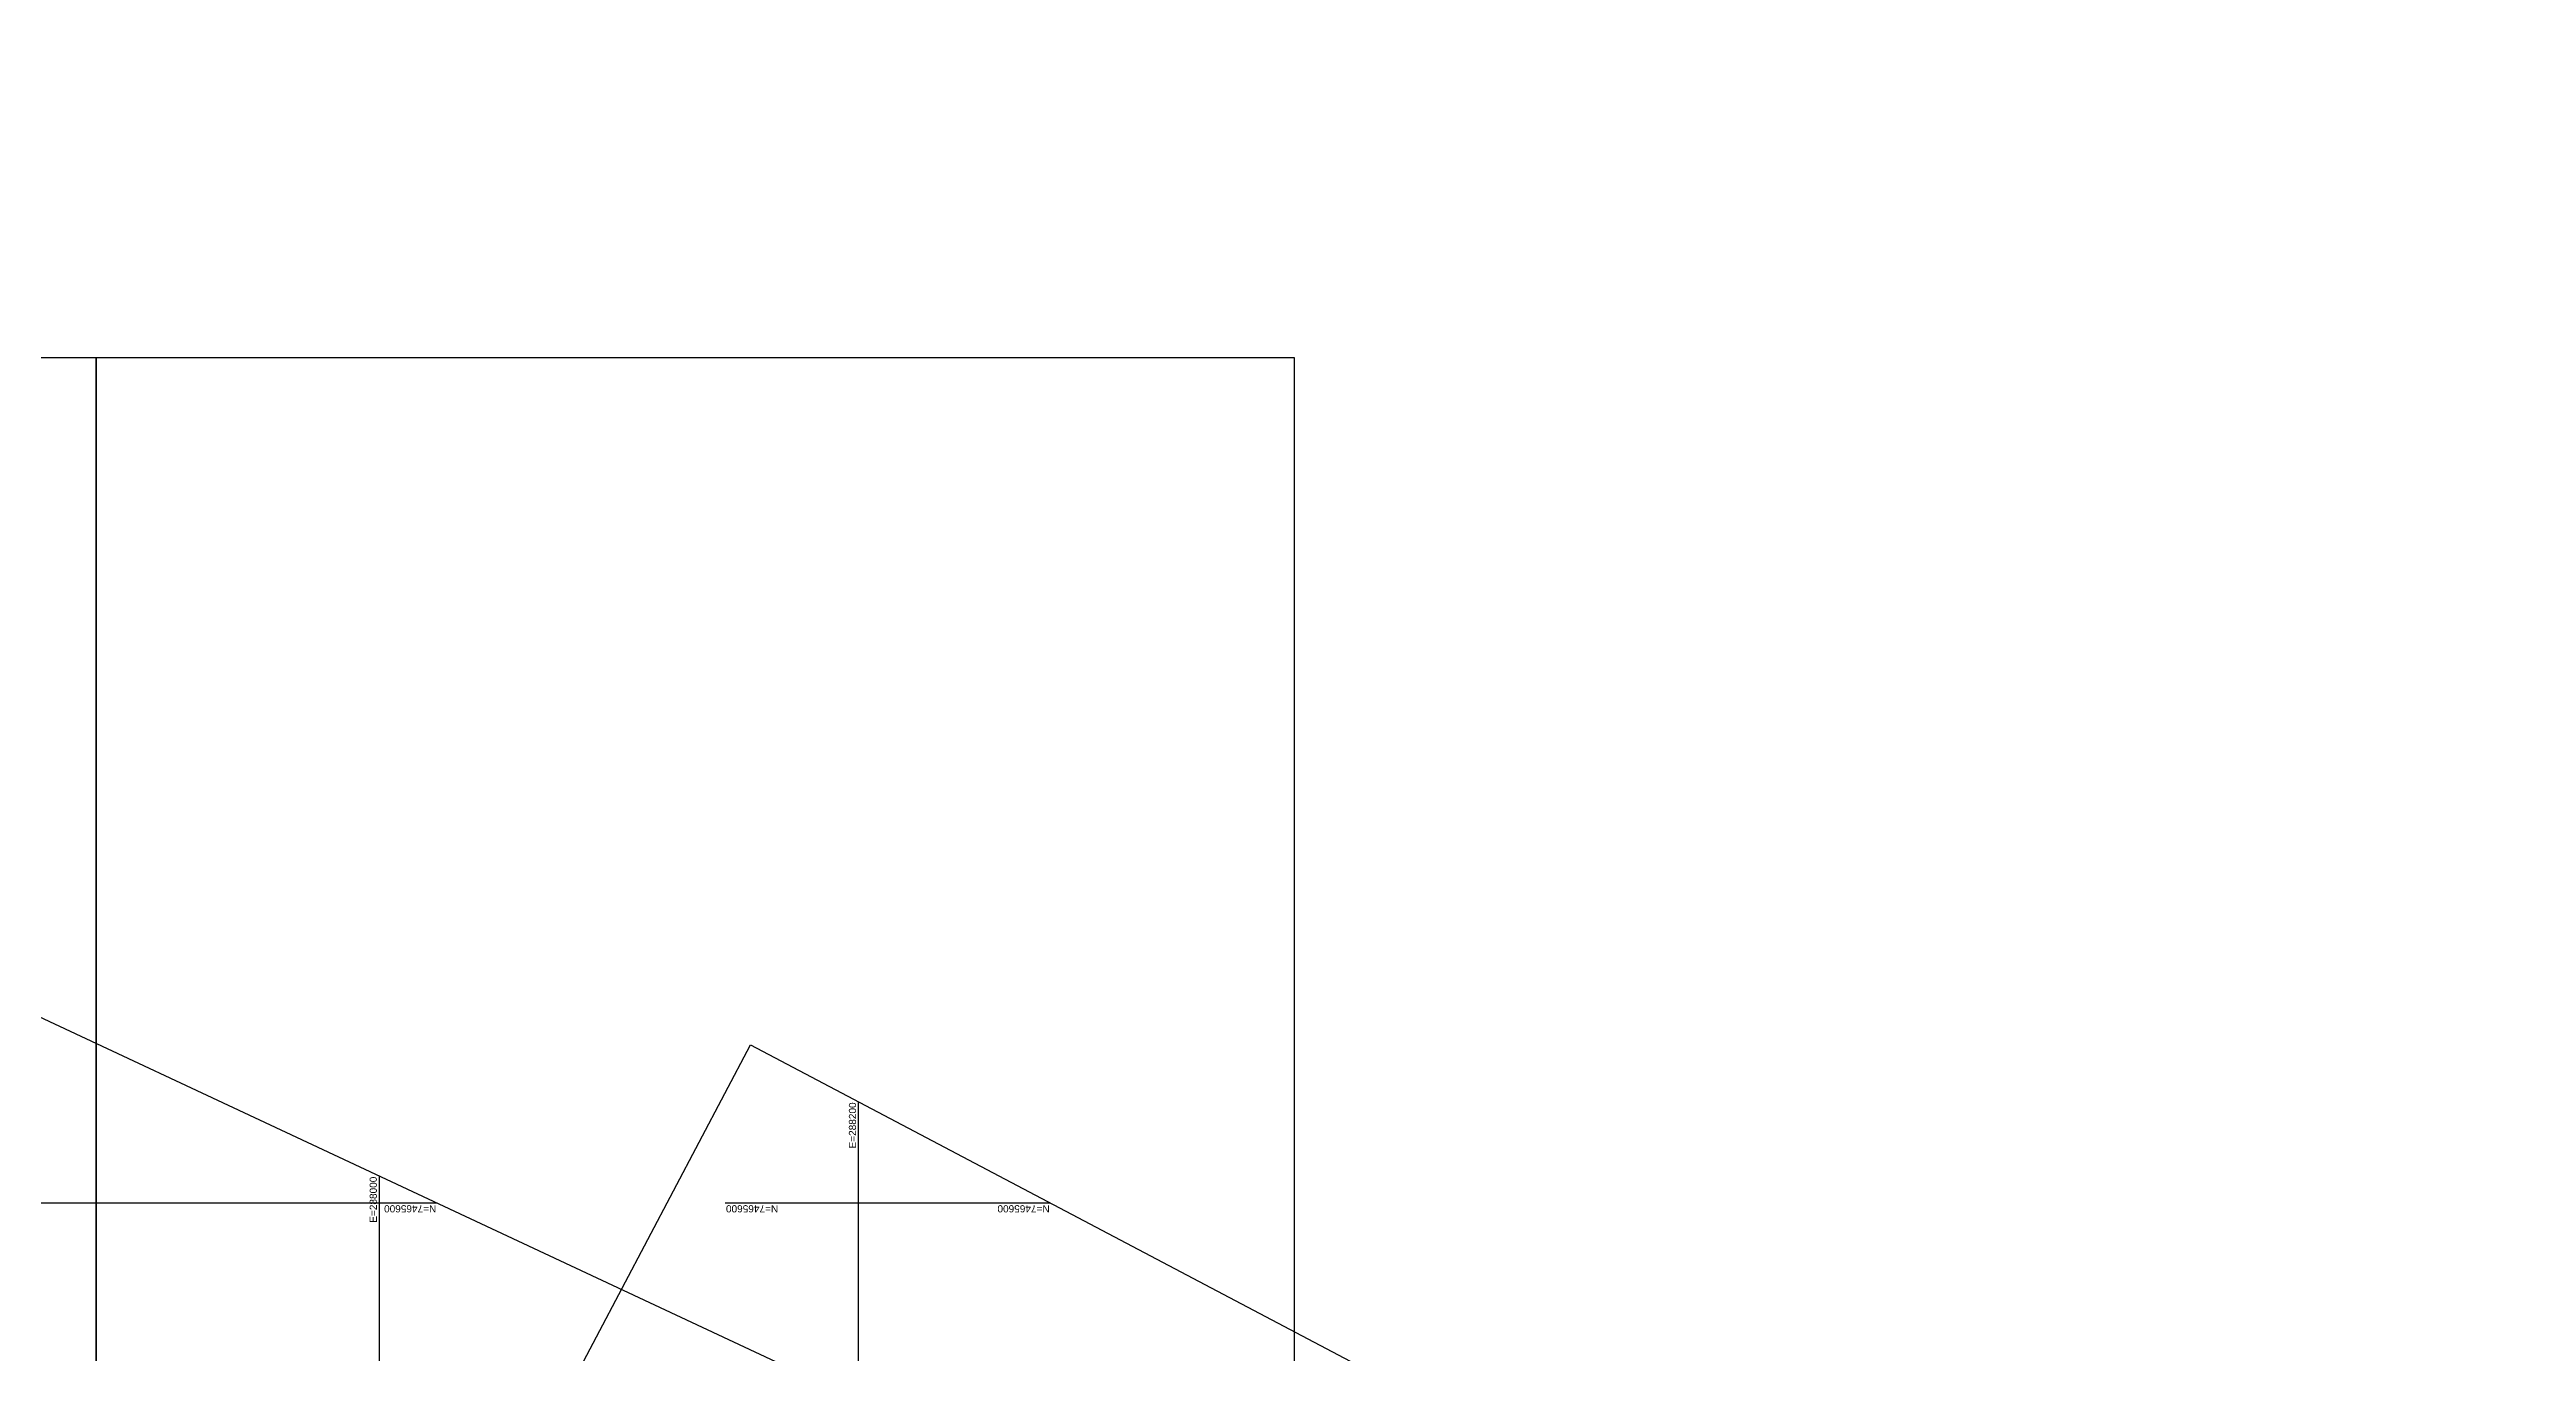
# Model space of a CAD drawing. Header units: metres. Extents: x 286076 to 340267, y 7379330 to 7467005.
# Drawn here: x 287862 to 288896, y 7465538 to 7466081 of the extents above; entities that cross this region are included whole.
import ezdxf
from ezdxf.enums import TextEntityAlignment as Align

# ---------------------------------------------------------------- set-up
doc = ezdxf.new("R2010")
doc.units = ezdxf.units.M
doc.header["$LTSCALE"] = 10
for name, color, linetype in [('A-IMAGENS', 255, 'Continuous'), ('F-MALHA', 8, 'Continuous'), ('f-malha-txt', 8, 'Continuous')]:
    doc.layers.add(name, color=color, linetype=linetype)
doc.layers.add('A-VIEWPORTS', color=2, linetype='Continuous', plot=False)
doc.styles.add('R60', font='arial.ttf', dxfattribs={"height": 1.5})
picture_1 = doc.add_image_def('image1.jpg', size_in_pixel=(5000, 5000))
picture_2 = doc.add_image_def('image7.jpg', size_in_pixel=(5000, 5000))

msp = doc.modelspace()

# ---------------------------------------------------------------- linework, layer by layer
at = {"layer": 'A-VIEWPORTS', "color": 2, "linetype": 'Continuous', "lineweight": -3}
for points in [[(287975, 7464989.2), (286752.8, 7465561.5), (286996.2, 7466081.3), (288218.3, 7465509.1)], [(289080.8, 7464528.8), (287887.2, 7465158.3), (288155, 7465666), (289348.6, 7465036.5)]]:
    msp.add_lwpolyline(points, close=True, dxfattribs=at)
at = {"layer": 'F-MALHA'}
for p, q in [((288200, 7465642.3), (288200, 7464993.4)), ((288000, 7465611.3), (288000, 7465138.1)), ((288024.2, 7465600), (286670.5, 7465600)), ((288280.2, 7465600), (288144.5, 7465600))]:
    msp.add_line(p, q, dxfattribs=at)

# ---------------------------------------------------------------- texts
at = {"layer": 'f-malha-txt', "style": 'R60'}
for s, rotation, p in [('E=288200', 90, (288200, 7465642)), ('E=288000', 90, (288000, 7465611)), ('N=7465600', 180, (288144.8, 7465600))]:
    msp.add_text(s, height=3, rotation=rotation, dxfattribs=at).set_placement(p, align=Align.BOTTOM_RIGHT)
for p in [(288023.9, 7465600), (288279.9, 7465600)]:
    msp.add_text('N=7465600', height=3, rotation=180, dxfattribs=at).set_placement(p, align=Align.BOTTOM_LEFT)

# ---------------------------------------------------------------- pictures from other files: only their frames are drawn
at = {"layer": 'A-IMAGENS', "transparency": 33554687}
image = msp.add_image(picture_1, insert=(287381.9, 7465452.8), size_in_units=(500, 500), dxfattribs=dict(at, brightness=90))
image.dxf.flags = 7
at = {"layer": 'A-IMAGENS'}
image = msp.add_image(picture_2, insert=(287881.9, 7465452.8), size_in_units=(500, 500), dxfattribs=dict(at, brightness=90))
image.dxf.flags = 7

doc.saveas('drawing.dxf')
